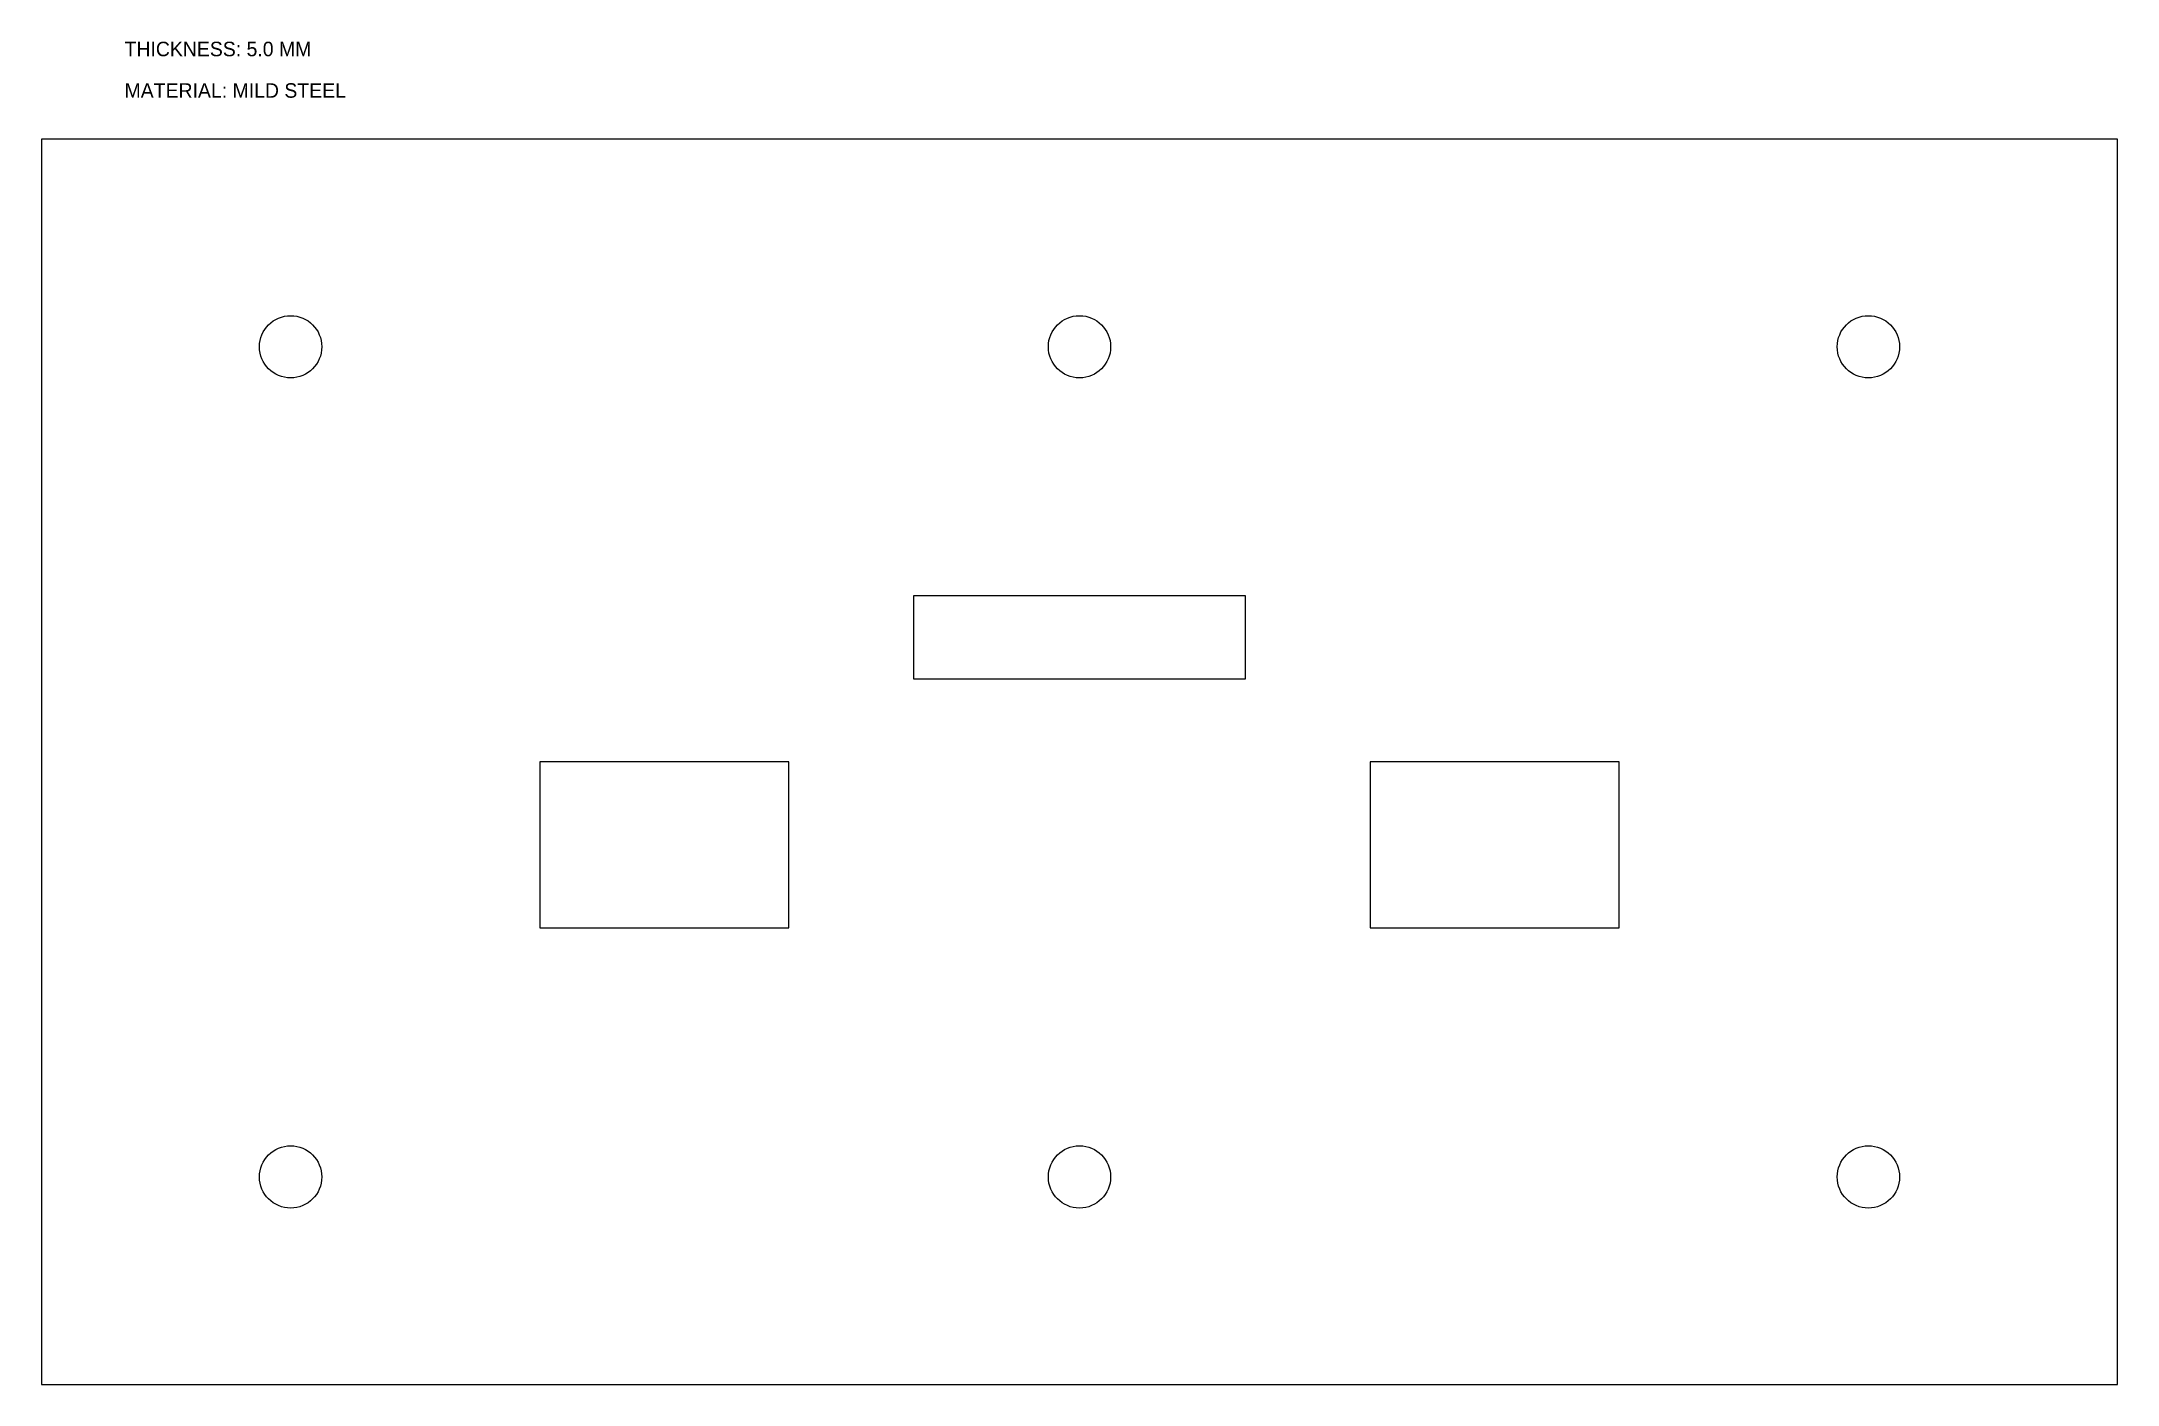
# Model space of a CAD drawing. Header units: metres. Extents: x 0 to 500, y 0 to 324.
import ezdxf

# ---------------------------------------------------------------- set-up
doc = ezdxf.new("R2010")
doc.units = ezdxf.units.M
for name, color, linetype in [('HOLES', 1, 'Continuous'), ('INTERNAL_CUT', 6, 'Continuous'), ('NOTES', 3, 'Continuous'), ('OUTER_CUT', 7, 'Continuous')]:
    doc.layers.add(name, color=color, linetype=linetype)

msp = doc.modelspace()

# ---------------------------------------------------------------- linework, layer by layer
at = {"layer": 'HOLES'}
for centre in [(60, 250), (250, 250), (440, 250), (60, 50), (250, 50), (440, 50)]:
    msp.add_circle(centre, 7.5, dxfattribs=at)
at = {"layer": 'INTERNAL_CUT'}
for points in [[(210, 170), (290, 170), (290, 190), (210, 190)], [(120, 110), (180, 110), (180, 150), (120, 150)], [(320, 110), (380, 110), (380, 150), (320, 150)]]:
    msp.add_lwpolyline(points, close=True, dxfattribs=at)
at = {"layer": 'OUTER_CUT'}
msp.add_lwpolyline([(0, 0), (500, 0), (500, 300), (0, 300)], close=True, dxfattribs=at)

# ---------------------------------------------------------------- texts
at = {"layer": 'NOTES'}
for s, p in [('THICKNESS: 5.0 MM', (20, 320)), ('MATERIAL: MILD STEEL', (20, 310))]:
    msp.add_text(s, height=3.5, dxfattribs=at).set_placement(p)

doc.saveas('drawing.dxf')
